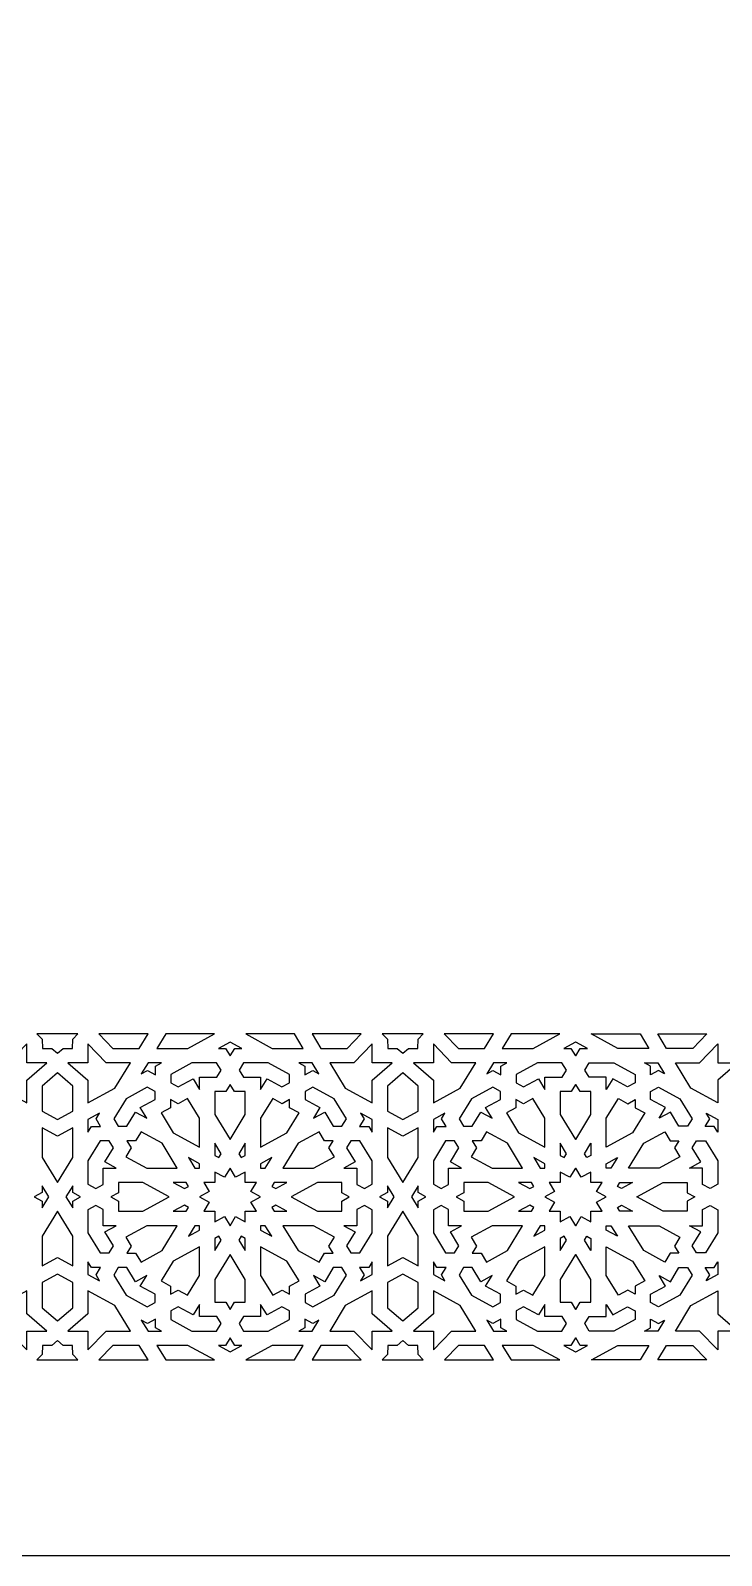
# Model space of a CAD drawing. Extents: x -425 to 425, y -950 to 950.
# Drawn here: x -167.3 to 44.8, y -950 to -482.2 of the extents above; entities that cross this region are included whole.
import ezdxf

# ---------------------------------------------------------------- set-up
doc = ezdxf.new("R2010")
doc.units = 0
doc.header["$MEASUREMENT"] = 0
doc.layers.add('LAYER_1', color=18, linetype='CONTINUOUS')

msp = doc.modelspace()

# ---------------------------------------------------------------- linework, layer by layer
at = {"layer": 'LAYER_1'}
for points in [[(-425, -950), (425, -950), (425, 950), (-425, 950)], [(-163.76, -791.66), (-163.66, -794.44), (-160.81, -794.44), (-159.05, -795.93), (-157.3, -794.44), (-154.45, -794.44), (-154.35, -791.66), (-152.75, -790), (-165.36, -790)], [(-142, -794.44), (-133.94, -794.44), (-131.22, -790), (-146.3, -790)], [(-128.53, -794.44), (-118.99, -794.44), (-110.83, -790), (-125.81, -790)], [(-93.1, -794.44), (-83.57, -794.44), (-86.29, -790), (-101.26, -790)], [(-78.16, -794.44), (-70.1, -794.44), (-65.8, -790), (-80.88, -790)], [(-57.74, -791.66), (-57.65, -794.44), (-54.79, -794.44), (-53.05, -795.93), (-51.3, -794.44), (-48.44, -794.44), (-48.35, -791.66), (-46.74, -790), (-59.35, -790)], [(-35.99, -794.44), (-27.93, -794.44), (-25.21, -790), (-40.29, -790)], [(-22.52, -794.44), (-12.99, -794.44), (-4.83, -790), (-19.8, -790)], [(22.52, -794.44), (12.99, -794.44), (4.83, -790), (19.8, -790)], [(35.99, -794.44), (27.93, -794.44), (25.21, -790), (40.29, -790)], [(-174.04, -798.86), (-181.47, -798.86), (-176.7, -806.65), (-168.44, -811.15), (-168.44, -804.15), (-162.31, -798.86), (-168.44, -798.86), (-168.44, -793.08)], [(-149.67, -798.86), (-155.8, -798.86), (-149.67, -804.15), (-149.67, -811.15), (-141.41, -806.65), (-136.64, -798.86), (-144.07, -798.86), (-149.67, -793.08)], [(-109.62, -794.44), (-107.45, -794.44), (-106.05, -796.73), (-104.64, -794.44), (-102.48, -794.44), (-106.05, -792.5)], [(-68.03, -798.86), (-75.45, -798.86), (-70.69, -806.65), (-62.43, -811.15), (-62.43, -804.15), (-56.29, -798.86), (-62.43, -798.86), (-62.43, -793.08)], [(-43.66, -798.86), (-49.8, -798.86), (-43.66, -804.15), (-43.66, -811.15), (-35.41, -806.65), (-30.64, -798.86), (-38.06, -798.86), (-43.66, -793.08)], [(0, -796.67), (0.04, -796.73), (1.44, -794.44), (3.61, -794.44), (0.04, -792.5), (0, -792.52), (-0.04, -792.5), (-3.62, -794.44), (-1.45, -794.44), (-0.04, -796.73)], [(43.66, -798.86), (49.8, -798.86), (43.66, -804.15), (43.66, -811.15), (35.4, -806.65), (30.64, -798.86), (38.06, -798.86), (43.66, -793.08)], [(-133.29, -802.23), (-131.42, -801.21), (-128.99, -802.53), (-128.99, -799.89), (-127.11, -798.86), (-131.23, -798.86)], [(-124.27, -802.42), (-124.27, -805.03), (-121.98, -806.28), (-117.41, -803.79), (-115.41, -807.05), (-115.41, -803.28), (-110.13, -803.28), (-108.81, -801.13), (-110.2, -798.86), (-117.74, -798.86)], [(-103.29, -801.13), (-101.96, -803.28), (-96.68, -803.28), (-96.68, -807.05), (-94.69, -803.79), (-90.12, -806.28), (-87.83, -805.03), (-87.83, -802.42), (-94.36, -798.86), (-101.9, -798.86)], [(-83.11, -799.89), (-83.11, -802.53), (-80.68, -801.21), (-78.8, -802.23), (-80.86, -798.86), (-84.99, -798.86)], [(-27.29, -802.23), (-25.41, -801.21), (-22.98, -802.53), (-22.98, -799.89), (-21.1, -798.86), (-25.23, -798.86)], [(-18.26, -802.42), (-18.26, -805.03), (-15.98, -806.28), (-11.4, -803.79), (-9.41, -807.05), (-9.41, -803.28), (-4.13, -803.28), (-2.81, -801.13), (-4.19, -798.86), (-11.73, -798.86)], [(18.26, -802.42), (18.26, -805.03), (15.97, -806.28), (11.4, -803.79), (9.4, -807.05), (9.4, -803.28), (4.12, -803.28), (2.8, -801.13), (4.19, -798.86), (11.73, -798.86)], [(27.29, -802.23), (25.41, -801.21), (22.98, -802.53), (22.98, -799.89), (21.1, -798.86), (25.23, -798.86)], [(-163.76, -806.02), (-163.76, -813.75), (-159.05, -816.3), (-154.35, -813.75), (-154.35, -806.02), (-159.05, -801.99)], [(-57.74, -806.02), (-57.74, -813.75), (-53.05, -816.3), (-48.35, -813.75), (-48.35, -806.02), (-53.05, -801.99)], [(-137.98, -809.89), (-141.75, -816.04), (-140.37, -818.31), (-137.72, -818.31), (-135.08, -814), (-131.63, -815.88), (-133.62, -812.62), (-129.05, -810.13), (-129.05, -807.64), (-131.45, -806.33)], [(-107.39, -807.7), (-110.73, -807.7), (-110.73, -814.7), (-106.05, -822.34), (-101.37, -814.7), (-101.37, -807.7), (-104.71, -807.7), (-106.05, -805.52)], [(-83.05, -807.64), (-83.05, -810.13), (-78.47, -812.62), (-80.47, -815.88), (-77.01, -814), (-74.37, -818.31), (-71.73, -818.31), (-70.35, -816.04), (-74.12, -809.89), (-80.65, -806.33)], [(-31.98, -809.89), (-35.75, -816.04), (-34.36, -818.31), (-31.72, -818.31), (-29.08, -814), (-25.62, -815.88), (-27.62, -812.62), (-23.05, -810.13), (-23.05, -807.64), (-25.45, -806.33)], [(0, -822.28), (0.04, -822.34), (4.72, -814.7), (4.72, -807.7), (1.38, -807.7), (0.04, -805.52), (0, -805.58), (-0.04, -805.52), (-1.38, -807.7), (-4.72, -807.7), (-4.72, -814.7), (-0.04, -822.34)], [(31.97, -809.89), (35.74, -816.04), (34.36, -818.31), (31.72, -818.31), (29.08, -814), (25.62, -815.88), (27.62, -812.62), (23.04, -810.13), (23.04, -807.64), (25.44, -806.33)], [(-122.01, -811.4), (-124.33, -810.14), (-124.33, -812.66), (-127.22, -814.23), (-123.51, -820.3), (-115.41, -824.71), (-115.41, -815.89), (-119.12, -809.82)], [(-96.68, -815.89), (-96.68, -824.71), (-88.59, -820.3), (-84.87, -814.23), (-87.77, -812.66), (-87.77, -810.14), (-90.08, -811.4), (-92.97, -809.82)], [(-16.01, -811.4), (-18.33, -810.14), (-18.33, -812.66), (-21.22, -814.23), (-17.51, -820.3), (-9.41, -824.71), (-9.41, -815.89), (-13.12, -809.82)], [(16.01, -811.4), (18.32, -810.14), (18.32, -812.66), (21.21, -814.23), (17.5, -820.3), (9.4, -824.71), (9.4, -815.89), (13.12, -809.82)], [(-149.67, -816.25), (-149.67, -820.14), (-148.58, -818.37), (-145.78, -818.37), (-147.18, -816.08), (-146.1, -814.31)], [(-64.92, -816.08), (-66.32, -818.37), (-63.51, -818.37), (-62.43, -820.14), (-62.43, -816.25), (-66, -814.31)], [(-43.66, -816.25), (-43.66, -820.14), (-42.58, -818.37), (-39.77, -818.37), (-41.18, -816.08), (-40.09, -814.31)], [(43.66, -816.25), (43.66, -820.14), (42.58, -818.37), (39.77, -818.37), (41.17, -816.08), (40.09, -814.31)], [(-163.76, -827.94), (-159.05, -835.58), (-154.35, -827.94), (-154.35, -818.85), (-159.05, -821.4), (-163.76, -818.85)], [(-149.67, -828.98), (-149.67, -836.09), (-147.27, -837.4), (-144.98, -836.15), (-144.98, -831.17), (-140.99, -831.17), (-144.45, -829.29), (-141.81, -824.98), (-143.13, -822.82), (-145.9, -822.82)], [(-135.04, -822.76), (-137.71, -822.76), (-136.38, -824.94), (-138.05, -827.67), (-131.62, -831.17), (-122.27, -831.17), (-126.94, -823.53), (-133.37, -820.03)], [(-85.16, -823.53), (-89.83, -831.17), (-80.48, -831.17), (-74.05, -827.67), (-75.72, -824.94), (-74.38, -822.76), (-77.06, -822.76), (-78.73, -820.03)], [(-70.29, -824.98), (-67.65, -829.29), (-71.11, -831.17), (-67.11, -831.17), (-67.11, -836.15), (-64.83, -837.4), (-62.43, -836.09), (-62.43, -828.98), (-66.2, -822.82), (-68.97, -822.82)], [(-57.74, -827.94), (-53.05, -835.58), (-48.35, -827.94), (-48.35, -818.85), (-53.05, -821.4), (-57.74, -818.85)], [(-43.66, -828.98), (-43.66, -836.09), (-41.26, -837.4), (-38.98, -836.15), (-38.98, -831.17), (-34.98, -831.17), (-38.44, -829.29), (-35.8, -824.98), (-37.12, -822.82), (-39.89, -822.82)], [(-29.03, -822.76), (-31.71, -822.76), (-30.37, -824.94), (-32.04, -827.67), (-25.61, -831.17), (-16.26, -831.17), (-20.94, -823.53), (-27.36, -820.03)], [(29.03, -822.76), (31.71, -822.76), (30.37, -824.94), (32.04, -827.67), (25.61, -831.17), (16.26, -831.17), (20.93, -823.53), (27.36, -820.03)], [(43.66, -828.98), (43.66, -836.09), (41.26, -837.4), (38.97, -836.15), (38.97, -831.17), (34.98, -831.17), (38.44, -829.29), (35.8, -824.98), (37.12, -822.82), (39.89, -822.82)], [(-116.85, -831.18), (-115.41, -831.18), (-115.41, -829.81), (-118.82, -827.96)], [(-110.73, -827.26), (-109.48, -827.94), (-108.76, -826.76), (-110.73, -823.55)], [(-103.34, -826.76), (-102.62, -827.94), (-101.37, -827.26), (-101.37, -823.55)], [(-96.68, -829.81), (-96.68, -831.18), (-95.24, -831.18), (-93.27, -827.96)], [(-10.85, -831.18), (-9.41, -831.18), (-9.41, -829.81), (-12.82, -827.96)], [(-4.72, -827.26), (-3.47, -827.94), (-2.75, -826.76), (-4.72, -823.55)], [(4.72, -827.26), (3.47, -827.94), (2.75, -826.76), (4.72, -823.55)], [(10.85, -831.18), (9.4, -831.18), (9.4, -829.81), (12.82, -827.96)], [(-107.76, -833.98), (-110.73, -832.37), (-110.73, -835.6), (-114.15, -835.6), (-112.44, -838.39), (-115.4, -840.01), (-112.44, -841.62), (-114.15, -844.42), (-110.73, -844.42), (-110.73, -847.64), (-107.76, -846.03), (-106.05, -848.83), (-104.34, -846.03), (-101.37, -847.64), (-101.37, -844.42), (-97.95, -844.42), (-99.66, -841.62), (-96.69, -840.01), (-99.66, -838.39), (-97.95, -835.6), (-101.37, -835.6), (-101.37, -832.37), (-104.34, -833.98), (-106.05, -831.18)], [(0, -848.76), (0.04, -848.83), (1.75, -846.03), (4.72, -847.64), (4.72, -844.42), (8.14, -844.42), (6.43, -841.62), (9.39, -840.01), (6.43, -838.39), (8.14, -835.6), (4.72, -835.6), (4.72, -832.37), (1.75, -833.98), (0.04, -831.18), (0, -831.25), (-0.04, -831.18), (-1.76, -833.98), (-4.72, -832.37), (-4.72, -835.6), (-8.14, -835.6), (-6.43, -838.39), (-9.4, -840.01), (-6.43, -841.62), (-8.14, -844.42), (-4.72, -844.42), (-4.72, -847.64), (-1.76, -846.03), (-0.04, -848.83)], [(-163.76, -838.68), (-166.19, -840), (-163.76, -841.33), (-163.76, -843.37), (-161.69, -840), (-163.76, -836.64)], [(-156.42, -840), (-154.35, -843.37), (-154.35, -841.33), (-151.92, -840), (-154.35, -838.68), (-154.35, -836.64)], [(-140.3, -838.74), (-142.61, -840), (-140.3, -841.27), (-140.3, -844.42), (-132.87, -844.42), (-124.77, -840), (-132.87, -835.59), (-140.3, -835.59)], [(-120.09, -837.45), (-118.84, -836.77), (-119.56, -835.6), (-123.5, -835.6)], [(-93.26, -836.77), (-92.01, -837.45), (-88.6, -835.6), (-92.54, -835.6)], [(-87.32, -840), (-79.22, -844.42), (-71.8, -844.42), (-71.8, -841.27), (-69.48, -840), (-71.8, -838.74), (-71.8, -835.59), (-79.22, -835.59)], [(-57.74, -838.68), (-60.17, -840), (-57.74, -841.33), (-57.74, -843.37), (-55.68, -840), (-57.74, -836.64)], [(-50.41, -840), (-48.35, -843.37), (-48.35, -841.33), (-45.92, -840), (-48.35, -838.68), (-48.35, -836.64)], [(-34.29, -838.74), (-36.61, -840), (-34.29, -841.27), (-34.29, -844.42), (-26.87, -844.42), (-18.77, -840), (-26.87, -835.59), (-34.29, -835.59)], [(-14.08, -837.45), (-12.83, -836.77), (-13.55, -835.6), (-17.5, -835.6)], [(14.08, -837.45), (12.83, -836.77), (13.55, -835.6), (17.49, -835.6)], [(34.29, -838.74), (36.6, -840), (34.29, -841.27), (34.29, -844.42), (26.87, -844.42), (18.77, -840), (26.87, -835.59), (34.29, -835.59)], [(-163.76, -852.06), (-163.76, -861.16), (-159.05, -858.61), (-154.35, -861.16), (-154.35, -852.06), (-159.05, -844.42)], [(-149.67, -843.92), (-149.67, -851.03), (-145.9, -857.19), (-143.13, -857.19), (-141.81, -855.03), (-144.45, -850.72), (-140.99, -848.84), (-144.98, -848.84), (-144.98, -843.86), (-147.27, -842.61)], [(-123.5, -844.42), (-119.56, -844.42), (-118.84, -843.24), (-120.09, -842.56)], [(-93.26, -843.24), (-92.54, -844.42), (-88.6, -844.42), (-92.01, -842.56)], [(-67.11, -843.86), (-67.11, -848.84), (-71.11, -848.84), (-67.65, -850.72), (-70.29, -855.03), (-68.97, -857.19), (-66.2, -857.19), (-62.43, -851.03), (-62.43, -843.92), (-64.83, -842.61)], [(-57.74, -852.06), (-57.74, -861.16), (-53.07, -858.61), (-53.05, -858.62), (-53.03, -858.61), (-48.35, -861.16), (-48.35, -852.06), (-53.03, -844.42), (-53.05, -844.46), (-53.07, -844.42)], [(-43.66, -843.92), (-43.66, -851.03), (-39.89, -857.19), (-37.12, -857.19), (-35.8, -855.03), (-38.44, -850.72), (-34.98, -848.84), (-38.98, -848.84), (-38.98, -843.86), (-41.26, -842.61)], [(-17.5, -844.42), (-13.55, -844.42), (-12.83, -843.24), (-14.08, -842.56)], [(17.49, -844.42), (13.55, -844.42), (12.83, -843.24), (14.08, -842.56)], [(43.66, -843.92), (43.66, -851.03), (39.89, -857.19), (37.12, -857.19), (35.8, -855.03), (38.44, -850.72), (34.98, -848.84), (38.97, -848.84), (38.97, -843.86), (41.26, -842.61)], [(-138.05, -852.34), (-136.38, -855.06), (-137.71, -857.25), (-135.04, -857.25), (-133.37, -859.98), (-126.94, -856.48), (-122.27, -848.84), (-131.62, -848.84)], [(-118.82, -852.06), (-115.41, -850.2), (-115.41, -848.84), (-116.85, -848.84)], [(-96.68, -850.2), (-93.27, -852.06), (-95.24, -848.84), (-96.68, -848.84)], [(-85.16, -856.48), (-78.73, -859.98), (-77.06, -857.25), (-74.38, -857.25), (-75.72, -855.06), (-74.05, -852.34), (-80.48, -848.84), (-89.83, -848.84)], [(-32.04, -852.34), (-30.37, -855.06), (-31.71, -857.25), (-29.03, -857.25), (-27.36, -859.98), (-20.94, -856.48), (-16.26, -848.84), (-25.61, -848.84)], [(-12.82, -852.06), (-9.41, -850.2), (-9.41, -848.84), (-10.85, -848.84)], [(12.82, -852.06), (9.4, -850.2), (9.4, -848.84), (10.85, -848.84)], [(32.04, -852.34), (30.37, -855.06), (31.71, -857.25), (29.03, -857.25), (27.36, -859.98), (20.93, -856.48), (16.26, -848.84), (25.61, -848.84)], [(-123.51, -859.71), (-127.22, -865.77), (-124.33, -867.35), (-124.33, -869.87), (-122.01, -868.61), (-119.12, -870.18), (-115.41, -864.12), (-115.41, -855.3)], [(-110.73, -852.75), (-110.73, -856.47), (-108.76, -853.25), (-109.48, -852.07)], [(-103.34, -853.25), (-101.37, -856.47), (-101.37, -852.75), (-102.62, -852.07)], [(-96.68, -864.12), (-92.97, -870.18), (-90.08, -868.61), (-87.77, -869.87), (-87.77, -867.35), (-84.87, -865.77), (-88.59, -859.71), (-96.68, -855.3)], [(-17.51, -859.71), (-21.22, -865.77), (-18.33, -867.35), (-18.33, -869.87), (-16.01, -868.61), (-13.12, -870.18), (-9.41, -864.12), (-9.41, -855.3)], [(-4.72, -852.75), (-4.72, -856.47), (-2.75, -853.25), (-3.47, -852.07)], [(4.72, -852.75), (4.72, -856.47), (2.75, -853.25), (3.47, -852.07)], [(17.5, -859.71), (21.21, -865.77), (18.32, -867.35), (18.32, -869.87), (16.01, -868.61), (13.12, -870.18), (9.4, -864.12), (9.4, -855.3)], [(-149.67, -863.76), (-146.1, -865.7), (-147.18, -863.93), (-145.78, -861.64), (-148.58, -861.64), (-149.67, -859.87)], [(-110.73, -865.31), (-110.73, -872.31), (-107.39, -872.31), (-106.05, -874.49), (-104.71, -872.31), (-101.37, -872.31), (-101.37, -865.31), (-106.05, -857.67)], [(-63.51, -861.64), (-66.32, -861.64), (-64.92, -863.93), (-66, -865.7), (-62.43, -863.76), (-62.43, -859.87)], [(-43.66, -863.76), (-40.09, -865.7), (-41.18, -863.93), (-39.77, -861.64), (-42.58, -861.64), (-43.66, -859.87)], [(0, -874.42), (0.04, -874.49), (1.38, -872.31), (4.72, -872.31), (4.72, -865.31), (0.04, -857.67), (0, -857.73), (-0.04, -857.67), (-4.72, -865.31), (-4.72, -872.31), (-1.38, -872.31), (-0.04, -874.49)], [(43.66, -863.76), (40.09, -865.7), (41.17, -863.93), (39.77, -861.64), (42.58, -861.64), (43.66, -859.87)], [(-163.76, -866.26), (-163.76, -873.99), (-159.05, -878.02), (-154.35, -873.99), (-154.35, -866.26), (-159.05, -863.71)], [(-141.75, -863.96), (-137.98, -870.12), (-131.45, -873.68), (-129.05, -872.37), (-129.05, -869.88), (-133.62, -867.39), (-131.63, -864.13), (-135.08, -866.01), (-137.72, -861.7), (-140.37, -861.7)], [(-77.01, -866.01), (-80.47, -864.13), (-78.47, -867.39), (-83.05, -869.88), (-83.05, -872.37), (-80.65, -873.68), (-74.12, -870.12), (-70.35, -863.96), (-71.73, -861.7), (-74.37, -861.7)], [(-57.74, -866.26), (-57.74, -873.99), (-53.07, -878.02), (-53.05, -878), (-53.02, -878.02), (-48.35, -873.99), (-48.35, -866.26), (-53.02, -863.71), (-53.05, -863.72), (-53.07, -863.71)], [(-35.75, -863.96), (-31.98, -870.12), (-25.45, -873.68), (-23.05, -872.37), (-23.05, -869.88), (-27.62, -867.39), (-25.62, -864.13), (-29.08, -866.01), (-31.72, -861.7), (-34.36, -861.7)], [(35.74, -863.96), (31.97, -870.12), (25.44, -873.68), (23.04, -872.37), (23.04, -869.88), (27.62, -867.39), (25.62, -864.13), (29.08, -866.01), (31.72, -861.7), (34.36, -861.7)], [(-176.7, -873.36), (-181.47, -881.14), (-174.04, -881.14), (-168.44, -886.93), (-168.44, -881.14), (-162.31, -881.14), (-168.44, -875.86), (-168.44, -868.86)], [(-149.67, -875.86), (-155.8, -881.14), (-149.67, -881.14), (-149.67, -886.93), (-144.07, -881.14), (-136.64, -881.14), (-141.41, -873.36), (-149.67, -868.86)], [(-70.69, -873.36), (-75.45, -881.14), (-68.03, -881.14), (-62.43, -886.93), (-62.43, -881.14), (-56.29, -881.14), (-62.43, -875.86), (-62.43, -868.86)], [(-43.66, -875.86), (-49.8, -881.14), (-43.66, -881.14), (-43.66, -886.93), (-38.06, -881.14), (-30.64, -881.14), (-35.41, -873.36), (-43.66, -868.86)], [(43.66, -875.86), (49.8, -881.14), (43.66, -881.14), (43.66, -886.93), (38.06, -881.14), (30.64, -881.14), (35.4, -873.36), (43.66, -868.86)], [(-117.41, -876.22), (-121.98, -873.73), (-124.27, -874.98), (-124.27, -877.59), (-117.74, -881.15), (-110.2, -881.15), (-108.81, -878.88), (-110.13, -876.73), (-115.41, -876.73), (-115.41, -872.96)], [(-96.68, -876.73), (-101.96, -876.73), (-103.29, -878.88), (-101.9, -881.15), (-94.36, -881.15), (-87.83, -877.59), (-87.83, -874.98), (-90.12, -873.73), (-94.69, -876.22), (-96.68, -872.96)], [(-11.4, -876.22), (-15.98, -873.73), (-18.26, -874.98), (-18.26, -877.59), (-11.73, -881.15), (-4.19, -881.15), (-2.81, -878.88), (-4.13, -876.73), (-9.41, -876.73), (-9.41, -872.96)], [(11.4, -876.22), (15.97, -873.73), (18.26, -874.98), (18.26, -877.59), (11.73, -881.15), (4.19, -881.15), (2.8, -878.88), (4.12, -876.73), (9.4, -876.73), (9.4, -872.96)], [(-131.42, -878.8), (-133.29, -877.78), (-131.23, -881.14), (-127.11, -881.14), (-128.99, -880.12), (-128.99, -877.48)], [(-83.11, -880.12), (-84.99, -881.14), (-80.86, -881.14), (-78.8, -877.78), (-80.68, -878.8), (-83.11, -877.48)], [(-25.41, -878.8), (-27.29, -877.78), (-25.23, -881.14), (-21.1, -881.14), (-22.98, -880.12), (-22.98, -877.48)], [(25.41, -878.8), (27.29, -877.78), (25.23, -881.14), (21.1, -881.14), (22.98, -880.12), (22.98, -877.48)], [(-160.81, -885.56), (-163.66, -885.56), (-163.76, -888.35), (-165.35, -889.99), (-152.76, -889.99), (-154.35, -888.35), (-154.45, -885.56), (-157.3, -885.56), (-159.05, -884.06)], [(-107.45, -885.56), (-109.62, -885.56), (-106.05, -887.51), (-102.48, -885.56), (-104.64, -885.56), (-106.05, -883.27)], [(-54.79, -885.56), (-57.65, -885.56), (-57.74, -888.35), (-59.34, -889.99), (-46.75, -889.99), (-48.35, -888.35), (-48.44, -885.56), (-51.3, -885.56), (-53.05, -884.06)], [(0, -887.49), (0.04, -887.51), (3.61, -885.56), (1.44, -885.56), (0.04, -883.27), (0, -883.34), (-0.04, -883.27), (-1.45, -885.56), (-3.62, -885.56), (-0.04, -887.51)], [(-146.29, -889.99), (-131.23, -889.99), (-133.94, -885.56), (-142, -885.56)], [(-125.82, -889.99), (-110.86, -889.99), (-118.99, -885.56), (-128.53, -885.56)], [(-101.24, -889.99), (-86.28, -889.99), (-83.57, -885.56), (-93.1, -885.56)], [(-80.87, -889.99), (-65.81, -889.99), (-70.1, -885.56), (-78.16, -885.56)], [(-40.28, -889.99), (-25.22, -889.99), (-27.93, -885.56), (-35.99, -885.56)], [(-19.81, -889.99), (-4.85, -889.99), (-12.99, -885.56), (-22.52, -885.56)], [(19.81, -889.99), (4.85, -889.99), (12.99, -885.56), (22.52, -885.56)], [(40.28, -889.99), (25.22, -889.99), (27.93, -885.56), (35.99, -885.56)]]:
    msp.add_lwpolyline(points, close=True, dxfattribs=at)

doc.saveas('drawing.dxf')
